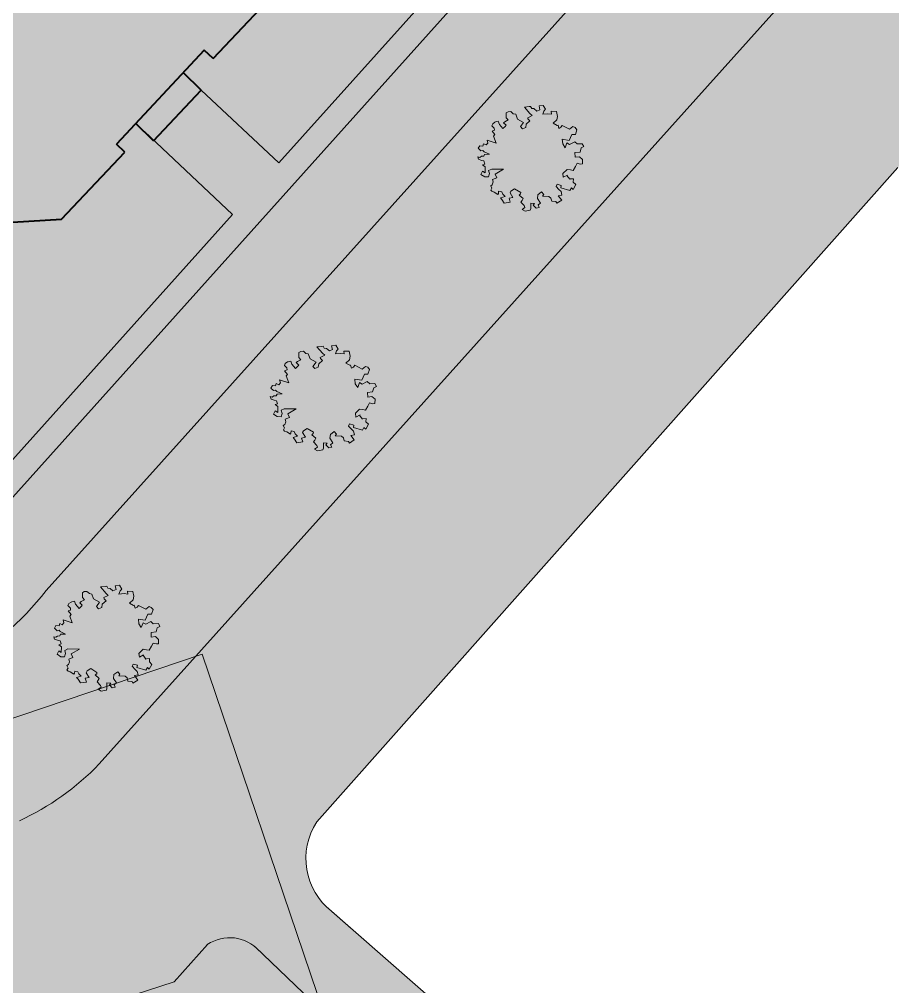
# Model space of a CAD drawing. Header units: millimetres. Extents: x 145836 to 266027, y 108786 to 206069.
# Drawn here: x 168227 to 172898, y 126078 to 131255 of the extents above; entities that cross this region are included whole.
import ezdxf

# ---------------------------------------------------------------- set-up
doc = ezdxf.new("R2010")
doc.units = ezdxf.units.MM
doc.layers.get('0').update_dxf_attribs({"color": 250})

msp = doc.modelspace()

# ---------------------------------------------------------------- hatches: boundary and pattern name
at = {"lineweight": 20}
for points in [[(175697, 136358.4), (175697, 137066), (172227.1, 133197.5, -0.193156), (172099.6, 133129.2), (172099.6, 132318.1, -0.265254), (172367.1, 132291.4), (172586, 132095, -0.321125), (172547.9, 131611.9), (172099.6, 131112.1), (172099.6, 129531.2), (172925.3, 130461.5, -1.009439), (173351.8, 130075.8), (173113.3, 129804.9), (174909.4, 128210.7), (175169.7, 128506.4, -0.362662), (175564.3, 128515.5), (175697, 128398.7), (175697, 128974.7), (175560.3, 129095, -0.416186), (175528.4, 129545.6), (175697, 129741.5), (175697, 130405), (175194, 129826.8, -0.403859), (174775.1, 129786.4), (173621.2, 130802.4, -0.454124), (173572.9, 131193.3), (175697, 133586.2), (175697, 135124.6), (173333.5, 132488.7, -0.250858), (172922.2, 132467.6), (172708.7, 132659, -0.362633), (172659.1, 132974.9)], [(172099.6, 129531.2), (172099.6, 131112.1), (169171.1, 127846.5), (169204.9, 127858), (169819.4, 126041.5), (169819.4, 125975), (170243.9, 125569.8, -0.567345), (170183, 125361.6), (169819.4, 125241.2), (169819.4, 123855.3), (170410.5, 122108, -0.333754), (170158, 121605.1), (169802, 121484.7, -0.021495), (169764.2, 121471.9, -0.376073), (169179.3, 121825.3), (169111.5, 121802.4), (169111.5, 120864.5), (169199.4, 120604.5, -0.377737), (169037.4, 120194.5), (168805.8, 120116.1, -0.446593), (168259.9, 120406), (167890.2, 120280.9, -0.465177), (167613.7, 119714.1), (167205.3, 119600, -0.160166), (166931.1, 119638.5), (166931.1, 118971, -0.228548), (167067.5, 118830.6), (167209.2, 118429.5), (169644.1, 119289.9), (169526.9, 119636.4, -0.299659), (169675.7, 119938.2, 0.325462), (169761.7, 120080.3), (169523, 120795.3, -0.34153), (169721.3, 121075.1), (172099.6, 121896.6), (172099.6, 122261.9), (171257.6, 121977.1, -0.305257), (170928.5, 122110.6), (170034.4, 124640.8, -0.345662), (170180.9, 124960.6), (170508.3, 125071, -0.293144), (170894, 124949.4), (172099.6, 123798.8), (172099.6, 124552.8), (169897.2, 126481.5, -0.388749), (169817.3, 126959.8)]]:
    msp.add_hatch(color=254, dxfattribs=at).paths.add_polyline_path(points)
h = msp.add_hatch(color=254, dxfattribs=at)
h.paths.add_polyline_path([(168286.1, 128098), (167410.3, 128098), (166931.1, 127938), (166931.1, 127470.4), (167880, 127787.1, 0.086971)])
h.paths.add_polyline_path([(172025.7, 132269.4, -0.082195), (172099.6, 132318.1), (172099.6, 133129.2, -0.187061), (171964, 133165.1), (169603.6, 135362), (169603.6, 134872.9), (171695.9, 132923.1, -0.386482), (171734.5, 132648.4), (167939.4, 128417.3, -0.141055), (167522.3, 128135.3), (167410.3, 128098), (168286.1, 128098, 0.022008), (168370, 128197.7)])
at = {"lineweight": 20, "true_color": 0xfff1c7}
msp.add_hatch(color=254, dxfattribs=at).paths.add_polyline_path([(169603.6, 134872.9), (169603.6, 134688.4), (171611, 132817.3, -0.237373), (171619.3, 132721.9), (169615.1, 130487.5), (169200.1, 130875.7), (168946.3, 130606.4), (169366.6, 130210.4), (167841.2, 128509.9, -0.141055), (167424.1, 128227.9), (166606.9, 127955.1, -0.327904), (166526.6, 128015.4), (166164.9, 129019.7), (166036.8, 128978.3), (166410.5, 127940.3, 0.369105), (166640.3, 127841), (167536.1, 128139.9, 0.136984), (167939.4, 128417.3), (171734.5, 132648.4, 0.386482), (171695.9, 132923.1)])
at = {"lineweight": 20}
h = msp.add_hatch(color=256, dxfattribs=at)
h.set_gradient(color1=(194, 223, 180), color2=(197, 224, 184), centered=1, one_color=1, tint=0.8)
h.paths.add_polyline_path([(169603.6, 132013.2), (169603.6, 131405.8), (169263, 131044.3), (169215.8, 131089.8), (169103.6, 130969.5), (169200.1, 130875.7), (169615.1, 130487.5), (171619.3, 132721.9, 0.237373), (171611, 132817.3), (169603.6, 134688.4)])
at = {"lineweight": 20, "true_color": 0xb5b5b5}
h = msp.add_hatch(color=253, dxfattribs=at)
h.paths.add_polyline_path([(168425.4, 131839.3), (167946.1, 131342.3), (167181.4, 132062.9), (166528.4, 131369.9), (166743.7, 131167), (167825.9, 130147.3), (168452.8, 130184.6), (168791.1, 130543.5), (168746.6, 130586.7), (169215.8, 131089.8), (169263, 131044.3), (169603.6, 131405.8), (169603.6, 132013.2), (168219.4, 133317.5), (167874.8, 132951.8), (167949, 132877.6), (167800, 132719.5), (168425.4, 132094.2)])
h.paths.add_polyline_path([(167654.8, 132565.4), (167539.7, 132443.2), (167284.5, 132172.3), (167181.4, 132062.9), (167946.1, 131342.3), (168425.4, 131839.3)], flags=17)
at = {"lineweight": 13}
h = msp.add_hatch(color=5, dxfattribs=at)
h.set_gradient(color1=(194, 223, 180), color2=(197, 224, 184), centered=1, one_color=1, tint=0.8)
h.paths.add_polyline_path([(159857.6, 130456.4, 0.364982), (159482.5, 130662.2), (159193.8, 130568, 0.380272), (159018.2, 130167.1), (160402.7, 126053.3, 0.384755), (160763.7, 125878.2), (161002.6, 125958.2, 0.367553), (161205.2, 126325.3)])
h.paths.add_polyline_path([(167257.3, 126650), (167257.3, 127199.2), (169171.1, 127846.5), (172547.9, 131611.9, 0.321125), (172586, 132095), (172367.1, 132291.4, 0.355193), (172025.7, 132269.4), (168370, 128197.7, -0.109188), (167880, 127787.1), (160849, 125440.4, 0.308604), (160694.8, 125178.2), (160726.9, 125081.8, 0.349526), (161505.7, 124773.7)])
h = msp.add_hatch(color=5, dxfattribs=at)
h.set_gradient(color1=(194, 223, 180), color2=(197, 224, 184), centered=1, one_color=1, tint=0.8)
h.paths.add_polyline_path([(166528.4, 132264.6), (165857.8, 131516.9), (166368.9, 129937), (167070.7, 130717.4), (167070.7, 130858.9), (166743.7, 131167), (166528.4, 131369.9)])
h.paths.add_polyline_path([(165741.8, 130194.7), (165987.4, 129512.7), (166368.9, 129937), (165857.8, 131516.9), (165778.5, 131428.5, 0.186267)])
h.paths.add_polyline_path([(166437.1, 129726), (166618.2, 129166.3), (166164.9, 129019.7), (166529.6, 128007, 0.299084), (166606.9, 127955.1), (167437.9, 128232.5, 0.119197), (167798.7, 128462.4), (169366.6, 130210.4), (168946.3, 130606.4), (168944.9, 130604.9), (168849.8, 130697.3), (168746.6, 130586.7), (168791.1, 130543.5), (168452.8, 130184.6), (167825.9, 130147.3), (167280.7, 130661), (167207.8, 130580.2)])
h.paths.add_polyline_path([(166437.1, 129726), (166060.8, 129308.9), (166164.9, 129019.7), (166618.2, 129166.3)])
at = {"lineweight": 40, "true_color": 0xb5b5b5}
msp.add_hatch(color=253, dxfattribs=at).paths.add_polyline_path([(169200.1, 130875.7), (169103.6, 130969.5), (168849.8, 130697.3), (168944.9, 130604.9)])
msp.add_hatch(color=253, dxfattribs=at).paths.add_polyline_path([(169200.1, 130875.7), (169103.6, 130969.5), (168849.8, 130697.3), (168944.9, 130604.9)])
at = {"lineweight": 20}
h = msp.add_hatch(color=252, dxfattribs=at)
h.paths.add_polyline_path([(169232.5, 126303.2, -0.373571), (169510.1, 126270.1), (169819.4, 125975), (169819.4, 126041.5), (169204.9, 127858), (169171.1, 127846.5), (168653.7, 127269.6, -0.0959), (168226.9, 126966.3), (167257.3, 126650), (167257.3, 126157.5), (166701.5, 125969.5), (166701.5, 125343.5), (169055.1, 126103.4)])
h.paths.add_polyline_path([(168653.7, 127269.6), (168710, 127332.4, 0.000063), (168710.2, 127332.6, -0.000063), (168710, 127332.4), (169171.1, 127846.5), (167257.3, 127199.2), (167257.3, 126650), (168226.9, 126966.3, 0.0959)], flags=17)
h.paths.add_polyline_path([(169819.4, 125975), (169488.1, 126291.2, 0.3333), (169232.5, 126303.2), (169055.1, 126103.4), (166701.5, 125343.5), (166701.5, 124119.7, -0.194009), (166880.7, 124268), (169819.4, 125241.2)])
h.paths.add_polyline_path([(169819.4, 125241.2), (166873.8, 124265.7, 0.187897), (166701.5, 124119.7), (166701.5, 123832), (166890.2, 123247.5), (166701.5, 123184.5), (166701.5, 122744.3), (166775, 122768.9, -0.340809), (167100.9, 122616.2), (167152, 122463.2), (167521.7, 122588.3), (167257.3, 123370), (167175.5, 123611.8, -0.426731), (167385.1, 124018.2), (167663.9, 124112.6, -0.377996), (168069.2, 123945.6), (168108.8, 123828.5), (168461.3, 123947.7), (168421.7, 124064.8, -0.369193), (168616.5, 124434.8), (169021.3, 124571.7, -0.426569), (169689.1, 124240.6), (169819.4, 123855.3)])
h.paths.add_polyline_path([(168069.2, 123945.6, 0.374662), (167667.6, 124113.8), (167385.1, 124018.2, 0.424176), (167174.6, 123614.4), (167257.3, 123370), (168160.6, 123675.5), (168108.8, 123828.5)], flags=17)
h.paths.add_polyline_path([(169689.1, 124240.6, 0.426569), (169021.3, 124571.7), (168616.5, 124434.8, 0.369193), (168421.7, 124064.8), (168461.3, 123947.7), (168513, 123794.8), (169204.9, 124028.8), (169819.4, 122212.3), (169819.4, 123855.3)])
h.paths.add_polyline_path([(168461.3, 123947.7), (168108.8, 123828.5), (168160.6, 123675.5), (168513, 123794.8)], flags=17)
h.paths.add_polyline_path([(167521.7, 122588.3), (167152, 122463.2), (167203.7, 122310.2), (167573.5, 122435.3)])
h.paths.add_polyline_path([(167100.9, 122616.2, 0.340809), (166775, 122768.9), (166701.5, 122744.3), (166701.5, 122140.3), (167203.7, 122310.2), (167152, 122463.2)])
h.paths.add_polyline_path([(166701.5, 123832), (166701.5, 123184.5), (166890.2, 123247.5)], flags=17)
h.paths.add_polyline_path([(169111.5, 121802.4), (168826.8, 121706.1), (169111.5, 120864.5)])
h.paths.add_polyline_path([(169111.5, 121972.8), (168775, 121859), (168826.8, 121706.1), (169111.5, 121802.4)])

# ---------------------------------------------------------------- linework, layer by layer
for p, q in [((169615.1, 130487.5), (171619.3, 132721.9)), ((167939.4, 128417.3), (171734.5, 132648.4)), ((168370, 128197.7), (172025.7, 132269.4)), ((168653.7, 127269.6), (172547.9, 131611.9)), ((169200.1, 130875.7), (169615.1, 130487.5)), ((169366.6, 130210.4), (168895.5, 130654.3)), ((169817.3, 126959.8), (172925.3, 130461.5)), ((167841.2, 128509.9), (169366.6, 130210.4)), ((169867.3, 126507.8), (170002.6, 126389.3)), ((169867.3, 126507.8), (173005.2, 123759.8)), ((169055.1, 126103.4), (169232.5, 126303.2)), ((169055.1, 126103.4), (169232.5, 126303.2)), ((169488.1, 126291.2), (170243.9, 125569.8)), ((169488.1, 126291.2), (170243.9, 125569.8)), ((161582.3, 123690.6), (169055.1, 126103.4)), ((161582.3, 123690.6), (169055.1, 126103.4))]:
    msp.add_line(p, q, dxfattribs=at)
at = {"lineweight": 40}
for p, q in [((169263, 131044.3), (169603.6, 131405.8)), ((169215.8, 131089.8), (168746.6, 130586.7)), ((169263, 131044.3), (169215.8, 131089.8)), ((169200.1, 130875.7), (169103.6, 130969.5)), ((168944.9, 130604.9), (169200.1, 130875.7)), ((168944.9, 130604.9), (168849.8, 130697.3)), ((168791.1, 130543.5), (168746.6, 130586.7)), ((168452.8, 130184.6), (168791.1, 130543.5)), ((167825.9, 130147.3), (168452.8, 130184.6))]:
    msp.add_line(p, q, dxfattribs=at)
at = {"lineweight": 13}
for p, q in [((170953.3, 130787.6), (170928.2, 130785.2)), ((170928.2, 130785.2), (170958, 130750.7)), ((170961.6, 130788.8), (170953.3, 130787.6)), ((170967.6, 130778.1), (170961.6, 130788.8)), ((170979.5, 130776.9), (170967.6, 130778.1)), ((170995, 130763.8), (170979.5, 130776.9)), ((171011.7, 130770.9), (170995, 130763.8)), ((171029.5, 130793.6), (171006.9, 130791.2)), ((171006.9, 130791.2), (171011.7, 130770.9)), ((171027.2, 130747.1), (171033.1, 130763.8)), ((171041.5, 130773.3), (171029.5, 130793.6)), ((171033.1, 130763.8), (171041.5, 130773.3)), ((170842.4, 130716.2), (170824.6, 130706.7)), ((170841.3, 130760.2), (170831.7, 130754.3)), ((170831.7, 130754.3), (170831.7, 130728.1)), ((170831.7, 130728.1), (170842.4, 130716.2)), ((170855.6, 130761.4), (170841.3, 130760.2)), ((170868.7, 130749.5), (170855.6, 130761.4)), ((170881.8, 130747.1), (170868.7, 130749.5)), ((170891.3, 130720.9), (170881.8, 130747.1)), ((170923.5, 130703.1), (170891.3, 130720.9)), ((170970, 130740), (170946.1, 130728.1)), ((170946.1, 130728.1), (170947.3, 130722.1)), ((170947.3, 130722.1), (170958, 130711.4)), ((170958, 130750.7), (170970, 130740)), ((171054.6, 130749.5), (171027.2, 130747.1)), ((171073.6, 130747.1), (171054.6, 130749.5)), ((171101, 130761.4), (171072.4, 130762.6)), ((171072.4, 130762.6), (171073.6, 130747.1)), ((171083.2, 130698.3), (171102.2, 130716.2)), ((171105.8, 130735.2), (171101, 130761.4)), ((171102.2, 130716.2), (171105.8, 130735.2)), ((170759, 130695.9), (170754.3, 130685.2)), ((170754.3, 130685.2), (170767.4, 130672.1)), ((170768.6, 130661.4), (170755.5, 130656.7)), ((170770.9, 130704.3), (170759, 130695.9)), ((170767.4, 130672.1), (170768.6, 130661.4)), ((170774.5, 130705.5), (170770.9, 130704.3)), ((170788.8, 130709), (170774.5, 130705.5)), ((170794.8, 130692.4), (170788.8, 130709)), ((170813.8, 130669.7), (170794.8, 130692.4)), ((170825.8, 130681.7), (170813.8, 130669.7)), ((170824.6, 130706.7), (170817.4, 130700.7)), ((170817.4, 130700.7), (170830.5, 130687.6)), ((170830.5, 130687.6), (170825.8, 130681.7)), ((170906.8, 130680.5), (170923.5, 130703.1)), ((170917.5, 130668.6), (170906.8, 130680.5)), ((170935.4, 130675.7), (170917.5, 130668.6)), ((170937.8, 130693.6), (170935.4, 130675.7)), ((170958, 130711.4), (170937.8, 130693.6)), ((171104.6, 130686.4), (171083.2, 130698.3)), ((171108.2, 130687.6), (171104.6, 130686.4)), ((171113, 130670.9), (171108.2, 130687.6)), ((171123.7, 130676.9), (171113, 130670.9)), ((171130.8, 130686.4), (171123.7, 130676.9)), ((171170.2, 130666.2), (171130.8, 130686.4)), ((171188, 130680.5), (171170.2, 130666.2)), ((171199.9, 130675.7), (171188, 130680.5)), ((171209.5, 130663.8), (171199.9, 130675.7)), ((171201.1, 130638.8), (171209.5, 130663.8)), ((170777.5, 130592.7), (170728.9, 130608.9)), ((170728.9, 130608.9), (170732.5, 130592.8)), ((170755.5, 130656.7), (170770.9, 130637.6)), ((170770.9, 130637.6), (170763.8, 130629.3)), ((170763.8, 130629.3), (170777.5, 130592.7)), ((171133.2, 130587.6), (171130.8, 130612.6)), ((171130.8, 130612.6), (171167.8, 130606.6)), ((171167.8, 130606.6), (171182.1, 130638.8)), ((171182.1, 130638.8), (171201.1, 130638.8)), ((170690.1, 130577.9), (170681.9, 130564.5)), ((170681.9, 130564.5), (170696, 130550.4)), ((170706.4, 130576.4), (170690.1, 130577.9)), ((170710.2, 130589), (170706.4, 130576.4)), ((170723.6, 130582.3), (170710.2, 130589)), ((170732.5, 130592.8), (170723.6, 130582.3)), ((171146.3, 130567.4), (171133.2, 130587.6)), ((171155.9, 130593.6), (171146.3, 130567.4)), ((171170.2, 130585.2), (171155.9, 130593.6)), ((171197.6, 130599.5), (171170.2, 130585.2)), ((171210.7, 130587.6), (171197.6, 130599.5)), ((171238.1, 130588.8), (171210.7, 130587.6)), ((171226.2, 130544.7), (171232.1, 130566.2)), ((171232.1, 130566.2), (171246.4, 130573.3)), ((171246.4, 130573.3), (171238.1, 130588.8)), ((170689.3, 130515.4), (170678.9, 130518.4)), ((170678.9, 130518.4), (170682.6, 130505.7)), ((170682.6, 130505.7), (170699, 130499.8)), ((170698.2, 130522.1), (170689.3, 130515.4)), ((170696, 130550.4), (170706.4, 130553.3)), ((170710.9, 130522.8), (170698.2, 130522.1)), ((170706.4, 130553.3), (170713.1, 130545.9)), ((170714.6, 130531.7), (170710.9, 130522.8)), ((170713.1, 130545.9), (170741.5, 130532.6)), ((170741.5, 130532.6), (170714.6, 130531.7)), ((171198.8, 130541.2), (171226.2, 130544.7)), ((171199.9, 130516.2), (171198.8, 130541.2)), ((171222.6, 130519.7), (171199.9, 130516.2)), ((171239.3, 130504.3), (171222.6, 130519.7)), ((170699, 130499.8), (170711.7, 130496.8)), ((170717.6, 130480.4), (170705, 130475.9)), ((170705, 130475.9), (170719.1, 130464.8)), ((170711.7, 130496.8), (170717.6, 130480.4)), ((170719.1, 130464.8), (170718.4, 130433.3)), ((170737, 130445.2), (170753.4, 130453.4)), ((170753.4, 130453.4), (170816.8, 130452.5)), ((171188.5, 130446.6), (171201.2, 130467.5)), ((171201.2, 130467.5), (171210.1, 130484.6)), ((171210.1, 130484.6), (171227.3, 130480.1)), ((171227.3, 130480.1), (171238.4, 130480.9)), ((171238.4, 130480.9), (171239.3, 130504.3)), ((170705, 130442.2), (170696, 130425.1)), ((170696, 130425.1), (170716.1, 130411.7)), ((170718.4, 130433.3), (170705, 130442.2)), ((170716.1, 130411.7), (170736.2, 130411)), ((170736.2, 130411), (170741.5, 130428.8)), ((170741.5, 130428.8), (170737, 130445.2)), ((170780.9, 130407.2), (170758.6, 130398.3)), ((170816.8, 130452.5), (170772, 130426.6)), ((170772, 130426.6), (170780.9, 130407.2)), ((171134.2, 130429.5), (171156.5, 130451.8)), ((171136.4, 130409.4), (171134.2, 130429.5)), ((171158.8, 130421.3), (171136.4, 130409.4)), ((171155.8, 130419.8), (171158.8, 130421.3)), ((171170.7, 130399), (171155.8, 130419.8)), ((171156.5, 130451.8), (171174.4, 130448.9)), ((171190.8, 130402), (171173.6, 130400.5)), ((171174.4, 130448.9), (171188.5, 130446.6)), ((171190, 130384.1), (171190.8, 130402)), ((170756.4, 130369.3), (170748.2, 130364.1)), ((170748.2, 130364.1), (170754.9, 130350.7)), ((170754.9, 130350.7), (170748.9, 130341)), ((170761.6, 130384.2), (170756.4, 130369.3)), ((170758.6, 130398.3), (170761.6, 130384.2)), ((171097.7, 130360.3), (171102.9, 130372.2)), ((171113.3, 130343.9), (171097.7, 130360.3)), ((171102.9, 130372.2), (171126, 130366.3)), ((171126, 130366.3), (171123, 130353.6)), ((171123, 130353.6), (171171.4, 130339.5)), ((171173.6, 130400.5), (171170.7, 130399)), ((171171.4, 130339.5), (171179.6, 130353.6)), ((171179.6, 130353.6), (171189.3, 130344.7)), ((171189.3, 130344.7), (171203.4, 130370.7)), ((171203.4, 130370.7), (171190, 130384.1)), ((170748.9, 130341), (170754.9, 130334.3)), ((170754.9, 130334.3), (170766.8, 130329.9)), ((170766.8, 130329.9), (170786.1, 130318)), ((170786.1, 130318), (170789.1, 130323.2)), ((170789.1, 130323.2), (170790.6, 130335.1)), ((170790.6, 130335.1), (170807, 130331.4)), ((170824.9, 130306.8), (170800.3, 130300.1)), ((170800.3, 130300.1), (170808.5, 130291.2)), ((170807, 130331.4), (170812.2, 130319.4)), ((170812.2, 130319.4), (170824.9, 130306.8)), ((170846.5, 130297), (170867.4, 130300.7)), ((170851.8, 130326), (170856.2, 130335.7)), ((170867.4, 130300.7), (170851.8, 130326)), ((170856.2, 130335.7), (170876.3, 130348.3)), ((170876.3, 130348.3), (170909.1, 130327.5)), ((170908.4, 130320.8), (170900.2, 130314.1)), ((170900.2, 130314.1), (170921.8, 130295.5)), ((170909.1, 130327.5), (170908.4, 130320.8)), ((170997.7, 130295.5), (171000, 130316.3)), ((171000, 130316.3), (171020.8, 130331.2)), ((171020.8, 130331.2), (171032, 130317.8)), ((171032, 130317.8), (171026, 130308.9)), ((171026, 130308.9), (171059.5, 130307.4)), ((171059.5, 130307.4), (171070.7, 130298.5)), ((171070.7, 130298.5), (171074.4, 130281.4)), ((171109.6, 130310.5), (171129, 130314.2)), ((171128.2, 130286.7), (171109.6, 130310.5)), ((171124.5, 130332.8), (171113.3, 130343.9)), ((171129, 130314.2), (171124.5, 130332.8)), ((170808.5, 130291.2), (170820.5, 130271.7)), ((170820.5, 130271.7), (170853.2, 130276.2)), ((170853.2, 130276.2), (170846.5, 130297)), ((170916.5, 130285.8), (170909.8, 130276.9)), ((170909.8, 130276.9), (170927.7, 130257.6)), ((170931.4, 130247.9), (170915.8, 130237.5)), ((170921.8, 130295.5), (170916.5, 130285.8)), ((170927.7, 130257.6), (170931.4, 130247.9)), ((170962.7, 130241.9), (170962.7, 130270.9)), ((170962.7, 130270.9), (170982.8, 130269.5)), ((170982.8, 130269.5), (170976.1, 130260.5)), ((170976.1, 130260.5), (170991, 130244.9)), ((170991, 130244.9), (171007.4, 130247.9)), ((171014.1, 130270.9), (170997.7, 130295.5)), ((171001.5, 130261.3), (171014.1, 130270.9)), ((171007.4, 130247.9), (171001.5, 130261.3)), ((171074.4, 130281.4), (171096.8, 130279.1)), ((171096.8, 130279.1), (171102, 130270.2)), ((171102, 130270.2), (171128.2, 130286.7)), ((170915.8, 130237.5), (170932.2, 130227.8)), ((170932.2, 130227.8), (170959.7, 130233)), ((170959.7, 130233), (170962.7, 130241.9)), ((169731.7, 129477.3), (169722.2, 129471.4)), ((169722.2, 129471.4), (169722.2, 129445.2)), ((169746, 129478.5), (169731.7, 129477.3)), ((169759.1, 129466.6), (169746, 129478.5)), ((169843.7, 129504.7), (169818.7, 129502.3)), ((169818.7, 129502.3), (169848.5, 129467.8)), ((169852.1, 129505.9), (169843.7, 129504.7)), ((169858, 129495.2), (169852.1, 129505.9)), ((169869.9, 129494), (169858, 129495.2)), ((169885.4, 129480.9), (169869.9, 129494)), ((169902.1, 129488.1), (169885.4, 129480.9)), ((169920, 129510.7), (169897.4, 129508.3)), ((169897.4, 129508.3), (169902.1, 129488.1)), ((169917.6, 129464.2), (169923.6, 129480.9)), ((169931.9, 129490.4), (169920, 129510.7)), ((169923.6, 129480.9), (169931.9, 129490.4)), ((169991.5, 129478.5), (169962.9, 129479.7)), ((169962.9, 129479.7), (169964.1, 129464.2)), ((169996.3, 129452.3), (169991.5, 129478.5)), ((169661.4, 129421.4), (169649.5, 129413.1)), ((169665, 129422.6), (169661.4, 129421.4)), ((169679.3, 129426.1), (169665, 129422.6)), ((169685.2, 129409.5), (169679.3, 129426.1)), ((169715, 129423.8), (169707.9, 129417.8)), ((169707.9, 129417.8), (169721, 129404.7)), ((169732.9, 129433.3), (169715, 129423.8)), ((169722.2, 129445.2), (169732.9, 129433.3)), ((169772.2, 129464.2), (169759.1, 129466.6)), ((169781.8, 129438.1), (169772.2, 129464.2)), ((169813.9, 129420.2), (169781.8, 129438.1)), ((169797.3, 129397.6), (169813.9, 129420.2)), ((169848.5, 129428.5), (169828.2, 129410.7)), ((169860.4, 129457.1), (169836.6, 129445.2)), ((169836.6, 129445.2), (169837.8, 129439.2)), ((169837.8, 129439.2), (169848.5, 129428.5)), ((169848.5, 129467.8), (169860.4, 129457.1)), ((169945, 129466.6), (169917.6, 129464.2)), ((169964.1, 129464.2), (169945, 129466.6)), ((169973.6, 129415.4), (169992.7, 129433.3)), ((169992.7, 129433.3), (169996.3, 129452.3)), ((169649.5, 129413.1), (169644.7, 129402.3)), ((169644.7, 129402.3), (169657.8, 129389.2)), ((169659, 129378.5), (169645.9, 129373.8)), ((169645.9, 129373.8), (169661.4, 129354.7)), ((169657.8, 129389.2), (169659, 129378.5)), ((169704.3, 129386.9), (169685.2, 129409.5)), ((169716.2, 129398.8), (169704.3, 129386.9)), ((169721, 129404.7), (169716.2, 129398.8)), ((169808, 129385.7), (169797.3, 129397.6)), ((169825.9, 129392.8), (169808, 129385.7)), ((169828.2, 129410.7), (169825.9, 129392.8)), ((169995.1, 129403.5), (169973.6, 129415.4)), ((169998.6, 129404.7), (169995.1, 129403.5)), ((170003.4, 129388.1), (169998.6, 129404.7)), ((170014.1, 129394), (170003.4, 129388.1)), ((170021.3, 129403.5), (170014.1, 129394)), ((170060.6, 129383.3), (170021.3, 129403.5)), ((170078.5, 129397.6), (170060.6, 129383.3)), ((170090.4, 129392.8), (170078.5, 129397.6)), ((170099.9, 129380.9), (170090.4, 129392.8)), ((170091.6, 129355.9), (170099.9, 129380.9)), ((169668, 129309.8), (169619.3, 129326)), ((169619.3, 129326), (169623, 129309.9)), ((169661.4, 129354.7), (169654.3, 129346.4)), ((169654.3, 129346.4), (169668, 129309.8)), ((170023.7, 129304.7), (170021.3, 129329.7)), ((170021.3, 129329.7), (170058.2, 129323.8)), ((170058.2, 129323.8), (170072.5, 129355.9)), ((170088, 129316.6), (170060.6, 129302.3)), ((170072.5, 129355.9), (170091.6, 129355.9)), ((170101.1, 129304.7), (170088, 129316.6)), ((169580.5, 129295), (169572.3, 129281.6)), ((169572.3, 129281.6), (169586.5, 129267.5)), ((169596.9, 129293.5), (169580.5, 129295)), ((169586.5, 129267.5), (169596.9, 129270.4)), ((169600.6, 129306.2), (169596.9, 129293.5)), ((169596.9, 129270.4), (169603.6, 129263)), ((169614, 129299.5), (169600.6, 129306.2)), ((169603.6, 129263), (169632, 129249.7)), ((169623, 129309.9), (169614, 129299.5)), ((170036.8, 129284.5), (170023.7, 129304.7)), ((170046.3, 129310.7), (170036.8, 129284.5)), ((170060.6, 129302.3), (170046.3, 129310.7)), ((170128.5, 129305.9), (170101.1, 129304.7)), ((170116.6, 129261.9), (170122.6, 129283.3)), ((170122.6, 129283.3), (170136.9, 129290.4)), ((170136.9, 129290.4), (170128.5, 129305.9)), ((169579.8, 129232.5), (169569.3, 129235.5)), ((169569.3, 129235.5), (169573.1, 129222.8)), ((169573.1, 129222.8), (169589.5, 129216.9)), ((169588.7, 129239.2), (169579.8, 129232.5)), ((169601.4, 129239.9), (169588.7, 129239.2)), ((169589.5, 129216.9), (169602.1, 129213.9)), ((169605.1, 129248.9), (169601.4, 129239.9)), ((169602.1, 129213.9), (169608.1, 129197.5)), ((169632, 129249.7), (169605.1, 129248.9)), ((170089.2, 129258.3), (170116.6, 129261.9)), ((170090.4, 129233.3), (170089.2, 129258.3)), ((170113, 129236.9), (170090.4, 129233.3)), ((170129.7, 129221.4), (170113, 129236.9)), ((170128.9, 129198), (170129.7, 129221.4)), ((169595.4, 129159.3), (169586.5, 129142.2)), ((169608.1, 129197.5), (169595.4, 129193.1)), ((169595.4, 129193.1), (169609.6, 129181.9)), ((169608.8, 129150.4), (169595.4, 129159.3)), ((169609.6, 129181.9), (169608.8, 129150.4)), ((169627.5, 129162.3), (169643.8, 129170.5)), ((169631.9, 129145.9), (169627.5, 129162.3)), ((169643.8, 129170.5), (169707.3, 129169.6)), ((169707.3, 129169.6), (169662.5, 129143.7)), ((170024.6, 129146.6), (170047, 129169)), ((170047, 129169), (170064.9, 129166)), ((170064.9, 129166), (170079, 129163.7)), ((170079, 129163.7), (170091.7, 129184.6)), ((170091.7, 129184.6), (170100.6, 129201.7)), ((170100.6, 129201.7), (170117.7, 129197.2)), ((170117.7, 129197.2), (170128.9, 129198)), ((169586.5, 129142.2), (169606.6, 129128.8)), ((169606.6, 129128.8), (169626.7, 129128.1)), ((169626.7, 129128.1), (169631.9, 129145.9)), ((169671.4, 129124.4), (169649.1, 129115.4)), ((169649.1, 129115.4), (169652, 129101.3)), ((169662.5, 129143.7), (169671.4, 129124.4)), ((170026.9, 129126.5), (170024.6, 129146.6)), ((170049.2, 129138.4), (170026.9, 129126.5)), ((170046.2, 129137), (170049.2, 129138.4)), ((170061.1, 129116.1), (170046.2, 129137)), ((170064.1, 129117.6), (170061.1, 129116.1)), ((170081.2, 129119.1), (170064.1, 129117.6)), ((170080.5, 129101.2), (170081.2, 129119.1)), ((169646.8, 129086.4), (169638.6, 129081.2)), ((169638.6, 129081.2), (169645.3, 129067.8)), ((169645.3, 129067.8), (169639.4, 129058.1)), ((169639.4, 129058.1), (169645.3, 129051.4)), ((169652, 129101.3), (169646.8, 129086.4)), ((169746.7, 129052.8), (169766.8, 129065.4)), ((169766.8, 129065.4), (169799.6, 129044.6)), ((169988.1, 129077.4), (169993.4, 129089.3)), ((170003.8, 129061.1), (169988.1, 129077.4)), ((169993.4, 129089.3), (170016.4, 129083.4)), ((170015, 129049.9), (170003.8, 129061.1)), ((170016.4, 129083.4), (170013.5, 129070.7)), ((170013.5, 129070.7), (170061.9, 129056.6)), ((170061.9, 129056.6), (170070.1, 129070.7)), ((170070.1, 129070.7), (170079.8, 129061.8)), ((170079.8, 129061.8), (170093.9, 129087.8)), ((170093.9, 129087.8), (170080.5, 129101.2)), ((169645.3, 129051.4), (169657.2, 129047)), ((169657.2, 129047), (169676.6, 129035.1)), ((169676.6, 129035.1), (169679.6, 129040.3)), ((169679.6, 129040.3), (169681.1, 129052.2)), ((169681.1, 129052.2), (169697.5, 129048.5)), ((169715.3, 129023.9), (169690.8, 129017.2)), ((169690.8, 129017.2), (169699, 129008.3)), ((169697.5, 129048.5), (169702.7, 129036.6)), ((169699, 129008.3), (169710.9, 128988.8)), ((169702.7, 129036.6), (169715.3, 129023.9)), ((169737, 129014.1), (169757.9, 129017.8)), ((169743.7, 128993.3), (169737, 129014.1)), ((169742.2, 129043.1), (169746.7, 129052.8)), ((169757.9, 129017.8), (169742.2, 129043.1)), ((169798.8, 129037.9), (169790.6, 129031.2)), ((169790.6, 129031.2), (169812.2, 129012.6)), ((169799.6, 129044.6), (169798.8, 129037.9)), ((169812.2, 129012.6), (169807, 129002.9)), ((169888.2, 129012.6), (169890.4, 129033.5)), ((169904.6, 128988.1), (169888.2, 129012.6)), ((169890.4, 129033.5), (169911.3, 129048.3)), ((169911.3, 129048.3), (169922.5, 129034.9)), ((169922.5, 129034.9), (169916.5, 129026)), ((169916.5, 129026), (169950, 129024.5)), ((169950, 129024.5), (169961.2, 129015.6)), ((169961.2, 129015.6), (169964.9, 128998.5)), ((169992.5, 128987.3), (170018.7, 129003.8)), ((170000.1, 129027.6), (170019.4, 129031.3)), ((170018.7, 129003.8), (170000.1, 129027.6)), ((170019.4, 129031.3), (170015, 129049.9)), ((169710.9, 128988.8), (169743.7, 128993.3)), ((169807, 129002.9), (169800.3, 128994)), ((169800.3, 128994), (169818.2, 128974.7)), ((169821.9, 128965), (169806.3, 128954.6)), ((169806.3, 128954.6), (169822.6, 128944.9)), ((169818.2, 128974.7), (169821.9, 128965)), ((169850.2, 128950.1), (169853.2, 128959)), ((169853.2, 128959), (169853.2, 128988.1)), ((169853.2, 128988.1), (169873.3, 128986.6)), ((169873.3, 128986.6), (169866.6, 128977.6)), ((169866.6, 128977.6), (169881.5, 128962)), ((169881.5, 128962), (169897.9, 128965)), ((169891.9, 128978.4), (169904.6, 128988.1)), ((169897.9, 128965), (169891.9, 128978.4)), ((169964.9, 128998.5), (169987.2, 128996.2)), ((169987.2, 128996.2), (169992.5, 128987.3)), ((169822.6, 128944.9), (169850.2, 128950.1)), ((168574, 128192.4), (168564.5, 128186.4)), ((168564.5, 128186.4), (168564.5, 128160.2)), ((168588.3, 128193.5), (168574, 128192.4)), ((168601.4, 128181.6), (168588.3, 128193.5)), ((168614.5, 128179.3), (168601.4, 128181.6)), ((168624, 128153.1), (168614.5, 128179.3)), ((168686, 128219.7), (168661, 128217.4)), ((168661, 128217.4), (168690.8, 128182.8)), ((168694.3, 128220.9), (168686, 128219.7)), ((168690.8, 128182.8), (168702.7, 128172.1)), ((168700.3, 128210.2), (168694.3, 128220.9)), ((168712.2, 128209), (168700.3, 128210.2)), ((168727.7, 128195.9), (168712.2, 128209)), ((168744.4, 128203.1), (168727.7, 128195.9)), ((168762.3, 128225.7), (168739.6, 128223.3)), ((168739.6, 128223.3), (168744.4, 128203.1)), ((168759.9, 128179.3), (168765.8, 128195.9)), ((168787.3, 128181.6), (168759.9, 128179.3)), ((168774.2, 128205.5), (168762.3, 128225.7)), ((168765.8, 128195.9), (168774.2, 128205.5)), ((168806.4, 128179.3), (168787.3, 128181.6)), ((168833.8, 128193.5), (168805.2, 128194.7)), ((168805.2, 128194.7), (168806.4, 128179.3)), ((168838.5, 128167.4), (168833.8, 128193.5)), ((168491.8, 128128.1), (168487, 128117.4)), ((168503.7, 128136.4), (168491.8, 128128.1)), ((168507.3, 128137.6), (168503.7, 128136.4)), ((168521.6, 128141.2), (168507.3, 128137.6)), ((168527.5, 128124.5), (168521.6, 128141.2)), ((168546.6, 128101.9), (168527.5, 128124.5)), ((168557.3, 128138.8), (168550.2, 128132.8)), ((168550.2, 128132.8), (168563.3, 128119.7)), ((168575.2, 128148.3), (168557.3, 128138.8)), ((168564.5, 128160.2), (168575.2, 128148.3)), ((168656.2, 128135.2), (168624, 128153.1)), ((168639.5, 128112.6), (168656.2, 128135.2)), ((168670.5, 128125.7), (168668.1, 128107.8)), ((168690.8, 128143.5), (168670.5, 128125.7)), ((168702.7, 128172.1), (168678.8, 128160.2)), ((168678.8, 128160.2), (168680, 128154.3)), ((168680, 128154.3), (168690.8, 128143.5)), ((168815.9, 128130.4), (168835, 128148.3)), ((168837.3, 128118.5), (168815.9, 128130.4)), ((168835, 128148.3), (168838.5, 128167.4)), ((168487, 128117.4), (168500.1, 128104.3)), ((168501.3, 128093.5), (168488.2, 128088.8)), ((168488.2, 128088.8), (168503.7, 128069.7)), ((168500.1, 128104.3), (168501.3, 128093.5)), ((168558.5, 128113.8), (168546.6, 128101.9)), ((168563.3, 128119.7), (168558.5, 128113.8)), ((168650.3, 128100.7), (168639.5, 128112.6)), ((168668.1, 128107.8), (168650.3, 128100.7)), ((168840.9, 128119.7), (168837.3, 128118.5)), ((168845.7, 128103.1), (168840.9, 128119.7)), ((168856.4, 128109), (168845.7, 128103.1)), ((168863.6, 128118.5), (168856.4, 128109)), ((168902.9, 128098.3), (168863.6, 128118.5)), ((168920.8, 128112.6), (168902.9, 128098.3)), ((168932.7, 128107.8), (168920.8, 128112.6)), ((168942.2, 128095.9), (168932.7, 128107.8)), ((168933.9, 128070.9), (168942.2, 128095.9)), ((168442.9, 128021.2), (168439.2, 128008.5)), ((168456.3, 128014.5), (168442.9, 128021.2)), ((168465.2, 128024.9), (168456.3, 128014.5)), ((168510.2, 128024.8), (168461.6, 128041.1)), ((168461.6, 128041.1), (168465.2, 128024.9)), ((168503.7, 128069.7), (168496.5, 128061.4)), ((168496.5, 128061.4), (168510.2, 128024.8)), ((168865.9, 128019.7), (168863.6, 128044.7)), ((168863.6, 128044.7), (168900.5, 128038.8)), ((168888.6, 128025.7), (168879, 127999.5)), ((168902.9, 128017.3), (168888.6, 128025.7)), ((168900.5, 128038.8), (168914.8, 128070.9)), ((168930.3, 128031.6), (168902.9, 128017.3)), ((168914.8, 128070.9), (168933.9, 128070.9)), ((168943.4, 128019.7), (168930.3, 128031.6)), ((168970.8, 128020.9), (168943.4, 128019.7)), ((168979.1, 128005.4), (168970.8, 128020.9)), ((168422.8, 128010), (168414.6, 127996.6)), ((168414.6, 127996.6), (168428.7, 127982.5)), ((168439.2, 128008.5), (168422.8, 128010)), ((168428.7, 127982.5), (168439.2, 127985.5)), ((168439.2, 127985.5), (168445.9, 127978)), ((168445.9, 127978), (168474.3, 127964.7)), ((168879, 127999.5), (168865.9, 128019.7)), ((168931.5, 127973.3), (168958.9, 127976.9)), ((168932.7, 127948.3), (168931.5, 127973.3)), ((168958.9, 127976.9), (168964.8, 127998.3)), ((168964.8, 127998.3), (168979.1, 128005.4)), ((168422, 127947.5), (168411.6, 127950.5)), ((168411.6, 127950.5), (168415.3, 127937.8)), ((168415.3, 127937.8), (168431.7, 127931.9)), ((168431, 127954.2), (168422, 127947.5)), ((168443.6, 127954.9), (168431, 127954.2)), ((168431.7, 127931.9), (168444.4, 127928.9)), ((168447.4, 127963.9), (168443.6, 127954.9)), ((168444.4, 127928.9), (168450.3, 127912.5)), ((168474.3, 127964.7), (168447.4, 127963.9)), ((168955.3, 127951.9), (168932.7, 127948.3)), ((168933.9, 127899.6), (168942.9, 127916.7)), ((168942.9, 127916.7), (168960, 127912.2)), ((168972, 127936.4), (168955.3, 127951.9)), ((168971.2, 127913), (168972, 127936.4)), ((168437.7, 127874.4), (168428.8, 127857.2)), ((168450.3, 127912.5), (168437.7, 127908.1)), ((168437.7, 127908.1), (168451.8, 127896.9)), ((168451.1, 127865.4), (168437.7, 127874.4)), ((168451.8, 127896.9), (168451.1, 127865.4)), ((168469.7, 127877.3), (168486.1, 127885.5)), ((168474.2, 127861), (168469.7, 127877.3)), ((168486.1, 127885.5), (168549.5, 127884.6)), ((168549.5, 127884.6), (168504.7, 127858.7)), ((168866.9, 127861.6), (168889.2, 127884)), ((168889.2, 127884), (168907.1, 127881)), ((168907.1, 127881), (168921.3, 127878.8)), ((168921.3, 127878.8), (168933.9, 127899.6)), ((168960, 127912.2), (168971.2, 127913)), ((168428.8, 127857.2), (168448.9, 127843.8)), ((168448.9, 127843.8), (168469, 127843.1)), ((168469, 127843.1), (168474.2, 127861)), ((168494.3, 127816.3), (168489.1, 127801.4)), ((168513.7, 127839.4), (168491.3, 127830.4)), ((168491.3, 127830.4), (168494.3, 127816.3)), ((168504.7, 127858.7), (168513.7, 127839.4)), ((168869.1, 127841.6), (168866.9, 127861.6)), ((168891.5, 127853.5), (168869.1, 127841.6)), ((168888.5, 127852), (168891.5, 127853.5)), ((168903.4, 127831.1), (168888.5, 127852)), ((168906.4, 127832.6), (168903.4, 127831.1)), ((168923.5, 127834.1), (168906.4, 127832.6)), ((168922.8, 127816.3), (168923.5, 127834.1)), ((168936.2, 127802.9), (168922.8, 127816.3)), ((168489.1, 127801.4), (168480.9, 127796.2)), ((168480.9, 127796.2), (168487.6, 127782.8)), ((168487.6, 127782.8), (168481.6, 127773.2)), ((168481.6, 127773.2), (168487.6, 127766.5)), ((168487.6, 127766.5), (168499.5, 127762)), ((168499.5, 127762), (168518.9, 127750.1)), ((168521.9, 127755.3), (168523.3, 127767.2)), ((168523.3, 127767.2), (168539.7, 127763.5)), ((168539.7, 127763.5), (168544.9, 127751.6)), ((168584.5, 127758.1), (168588.9, 127767.8)), ((168588.9, 127767.8), (168609.1, 127780.5)), ((168609.1, 127780.5), (168641.8, 127759.6)), ((168732.7, 127748.5), (168753.5, 127763.3)), ((168753.5, 127763.3), (168764.7, 127750)), ((168830.4, 127792.4), (168835.6, 127804.4)), ((168846.1, 127776.1), (168830.4, 127792.4)), ((168835.6, 127804.4), (168858.7, 127798.4)), ((168857.2, 127764.9), (168846.1, 127776.1)), ((168858.7, 127798.4), (168855.7, 127785.8)), ((168855.7, 127785.8), (168904.1, 127771.6)), ((168861.7, 127746.3), (168857.2, 127764.9)), ((168904.1, 127771.6), (168912.3, 127785.8)), ((168912.3, 127785.8), (168922, 127776.8)), ((168922, 127776.8), (168936.2, 127802.9)), ((168518.9, 127750.1), (168521.9, 127755.3)), ((168557.6, 127738.9), (168533, 127732.2)), ((168533, 127732.2), (168541.2, 127723.3)), ((168541.2, 127723.3), (168553.2, 127703.8)), ((168544.9, 127751.6), (168557.6, 127738.9)), ((168579.3, 127729.1), (168600.1, 127732.8)), ((168586, 127708.3), (168579.3, 127729.1)), ((168600.1, 127732.8), (168584.5, 127758.1)), ((168641.1, 127752.9), (168632.9, 127746.2)), ((168632.9, 127746.2), (168654.5, 127727.6)), ((168641.8, 127759.6), (168641.1, 127752.9)), ((168649.3, 127718), (168642.6, 127709)), ((168654.5, 127727.6), (168649.3, 127718)), ((168730.5, 127727.6), (168732.7, 127748.5)), ((168746.8, 127703.1), (168730.5, 127727.6)), ((168764.7, 127750), (168758.8, 127741)), ((168758.8, 127741), (168792.3, 127739.5)), ((168792.3, 127739.5), (168803.4, 127730.6)), ((168803.4, 127730.6), (168807.2, 127713.5)), ((168807.2, 127713.5), (168829.5, 127711.3)), ((168829.5, 127711.3), (168834.7, 127702.3)), ((168834.7, 127702.3), (168860.9, 127718.8)), ((168842.3, 127742.6), (168861.7, 127746.3)), ((168860.9, 127718.8), (168842.3, 127742.6)), ((168553.2, 127703.8), (168586, 127708.3)), ((168642.6, 127709), (168660.4, 127689.7)), ((168664.2, 127680), (168648.5, 127669.6)), ((168648.5, 127669.6), (168664.9, 127659.9)), ((168660.4, 127689.7), (168664.2, 127680)), ((168664.9, 127659.9), (168692.5, 127665.1)), ((168692.5, 127665.1), (168695.5, 127674.1)), ((168695.5, 127674.1), (168695.5, 127703.1)), ((168695.5, 127703.1), (168715.6, 127701.6)), ((168715.6, 127701.6), (168708.9, 127692.7)), ((168708.9, 127692.7), (168723.8, 127677)), ((168723.8, 127677), (168740.1, 127680)), ((168734.2, 127693.4), (168746.8, 127703.1)), ((168740.1, 127680), (168734.2, 127693.4))]:
    msp.add_line(p, q, dxfattribs=at)
at = {"color": 252, "lineweight": 20}
for p, q in [((167257.3, 127199.2), (169204.9, 127858)), ((169204.9, 127858), (169819.4, 126041.5))]:
    msp.add_line(p, q, dxfattribs=at)
at = {"lineweight": 20}
for centre, radius, start, end in [((167196.1, 129101), 1481.2, 297.4975, 322.4228), ((167656.7, 128220.3), 1377.6, 319.8663, 319.8757), ((167656.7, 128220.3), 1377.6, 294.4497, 316.3613), ((170118.4, 126764.3), 359, 146.9963, 231.9704), ((169352.2, 126126.8), 213.3, 42.2349, 124.1717), ((169352.2, 126126.8), 213.3, 42.2349, 124.1717)]:
    msp.add_arc(centre, radius, start, end, dxfattribs=at)

doc.saveas('drawing.dxf')
